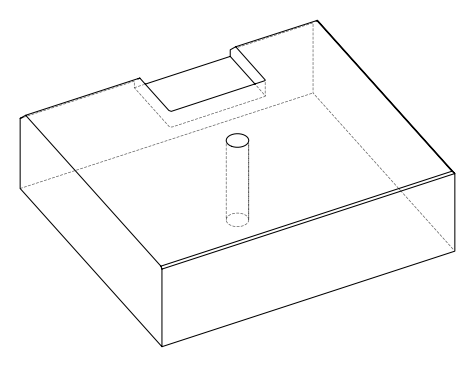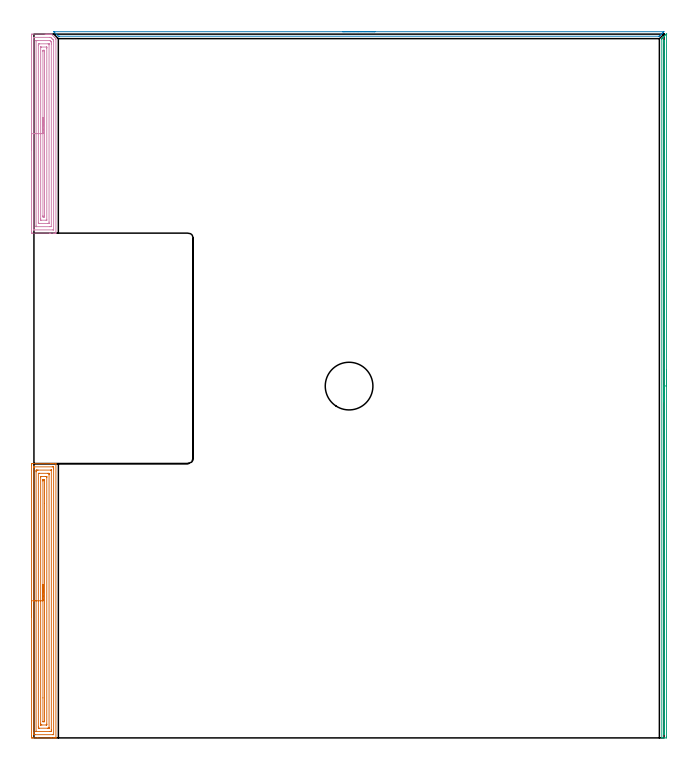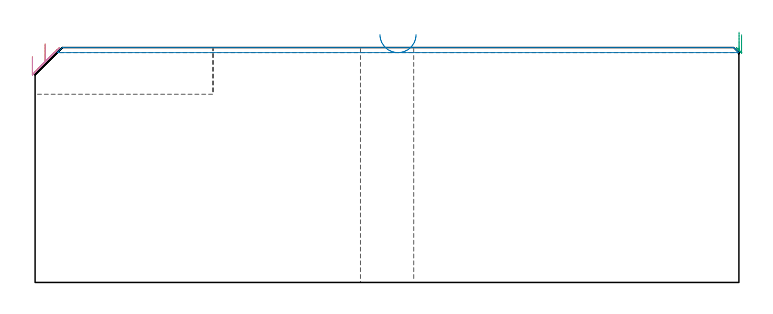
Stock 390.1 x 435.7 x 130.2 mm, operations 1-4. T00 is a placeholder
(PLAN: 10 operations, 6 tool changes, 220.4 min)
(1 AREA_MILL | FG_CHAMFER_SURFACE | UGT0205_001 | 8.38 min | 20182 mm3)
(2 AREA_MILL_1 | FG_CHAMFER_SURFACE_1 | UGT0205_001 | 3.16 min | 1489 mm3)
(3 AREA_MILL_2 | FG_CHAMFER_SURFACE_2 | UGT0205_001 | 7.08 min | 1825 mm3)
(4 AREA_MILL_3 | FG_CHAMFER_SURFACE_3 | UGT0205_001 | 6.13 min | 14854 mm3)
(5 MILL_SLOT | SLOT_PARTIAL_RECTANGULAR | NXT0201_008 | Follow Part, ap 1.5, ae 75% | 193.85 min | 362678 mm3)
(6 SPOT_DRILL | STEP1HOLE | NXT0321_9005460120000 | 0.05 min | 176 mm3)
(7 DRILL_BLIND_HOLE_INTO_CENTER | STEP1HOLE | UGT0301_196 | 0.06 min | 343 mm3)
(8 GUN_DRILL_THROUGH_HOLE | STEP1HOLE | UGT0307_003 | 0.6 min | 4552 mm3)
(9 SPADE_DRILL_TO_ENLARGE_THROUGH_HOLE | STEP1HOLE | UGT0306_009 | 0.55 min | 29837 mm3)
(10 DRILL_TO_ENLARGE_THROUGH_HOLE | STEP1HOLE | UGT0301_394 | 0.57 min | 53985 mm3)
(TOOL UGT0205_001 | Chamfer Mill 20 x 3 x 45 deg. | D20 FL50 Z2)
(TOOL NXT0201_008 | ENDMILL 6mm [2P460-0600-NA 1630] | D6 FL26 Z6)
(TOOL NXT0321_9005460120000 | NC Spot Drill, 142deg, 12mm, Carbide, Uncoated | D12 PA142 FL30 Z2)
(TOOL UGT0301_196 | Twist Drill 7.7 mm | D7.7 PA118 FL73 Z2)
(TOOL UGT0307_003 | Gun Drill 7 mm | D7 PA130 FL24 Z1)
(TOOL UGT0306_009 | Spade Drill 18.5mm | D18.5 PA132 FL10 Z2)
(TOOL UGT0301_394 | Twist Drill 29.5 mm | D29.5 PA118 FL165 Z2)
(OP 1 AREA_MILL)
G17 G21 G94 G90
T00 M6
G54
G17 G0 G90 X-1.5 Y74.9 S1061 M3
G43 Z140.2 H0
Z125.1
G94 G1 Y74.938 Z124.228 F250.
Y75.052 Z123.364
Y75.241 Z122.512
Y75.503 Z121.68
Y75.837 Z120.874
Y76.24 Z120.1
Y76.708 Z119.364
Y77.24 Z118.672
Y77.829 Z118.029
Y78.472 Z117.44
Y79.164 Z116.909
Y79.9 Z116.44
Y80.674 Z116.037
Y81.48 Z115.703
Y82.312 Z115.441
Y83.163 Z115.252
Y84.028 Z115.138
Y84.9 Z115.1
Y168.794
X-1.499 Y169.2 Z115.101
X-1.495 Y169.681 Z115.103
X-1.491 Y169.791 Z115.106
X-1.019 Y169.796 Z115.579
X-0.424 Y169.8 Z116.173
X10.468 Z127.062
X11.047 Z127.643
X11.352 Z127.948
X11.93 Z128.526
X12.235 Z128.83
X13.268 Z129.867
X13.587 Y169.793 Z130.178
X13.597 Y169.791 Z130.188
X13.6 Y169.646 Z130.2
Y0.154
X13.597 Y0.009 Z130.188
X13.587 Y0.007 Z130.178
X13.268 Y0. Z129.867
X12.845 Z129.444
X12.235 Z128.83
X11.047 Z127.643
X10.468 Z127.062
X2.363 Z118.96
X-0.729 Z115.868
X-1.019 Y0.001 Z115.578
X-1.238 Y0.003 Z115.359
X-1.492 Y0.009 Z115.106
X-1.495 Y0.119 Z115.103
X-1.499 Y0.6 Z115.101
X-1.5 Y1.086 Z115.1
Y84.9
X-0.086 Z116.514
X-0.085 Y167.626 Z116.515
X-0.084 Y167.732 Z116.516
X-0.081 Y167.783 Z116.519
X-0.08 Y167.788 Z116.52
X-0.063 Y167.792 Z116.537
X-0.012 Y167.796 Z116.588
X0.368 Y167.8 Z116.968
X11.352 Z127.952
X11.856 Y167.799 Z128.456
X12.073 Y167.794 Z128.673
X12.17 Y167.79 Z128.77
X12.184 Y167.468 Z128.784
X12.185 Y167.416 Z128.785
X12.186 Y166.574 Z128.786
X12.185 Y2.174 Z128.785
X12.184 Y2.068 Z128.784
X12.181 Y2.017 Z128.781
X12.18 Y2.012 Z128.78
X12.162 Y2.008 Z128.762
X12.112 Y2.004 Z128.712
X11.732 Y2. Z128.332
X0.749 Z117.349
X0.244 Y2.001 Z116.844
X0.027 Y2.006 Z116.627
X-0.07 Y2.01 Z116.53
X-0.084 Y2.332 Z116.516
X-0.085 Y2.384 Z116.515
X-0.086 Y3.226 Z116.514
Y84.9
X1.328 Z117.928
X1.329 Y164.74 Z117.929
X1.33 Y165.045 Z117.93
X1.334 Y165.632 Z117.934
X1.335 Y165.776 Z117.935
X1.474 Y165.792 Z118.074
X1.632 Y165.796 Z118.232
X2.349 Y165.8 Z118.949
X2.516 Z119.116
X10.468 Y165.799 Z127.068
X10.634 Y165.795 Z127.234
X10.745 Y165.79 Z127.345
X10.766 Y165.784 Z127.366
X10.767 Y165.77 Z127.367
X10.77 Y165.734 Z127.37
X10.771 Y165.632 Z127.371
Y5.06
Y4.755
X10.766 Y4.168 Z127.366
X10.765 Y4.024 Z127.365
X10.626 Y4.008 Z127.226
X10.468 Y4.004 Z127.068
X9.751 Y4. Z126.351
X9.584 Z126.184
X1.632 Y4.001 Z118.232
X1.466 Y4.005 Z118.066
X1.355 Y4.01 Z117.955
X1.334 Y4.016 Z117.934
X1.333 Y4.03 Z117.933
X1.33 Y4.066 Z117.93
X1.329 Y4.168 Z117.929
X1.328 Y84.9 Z117.928
X2.743 Z119.343
Y163.618
X2.745 Y163.713 Z119.345
X2.749 Y163.77 Z119.349
X2.752 Y163.79 Z119.352
X2.773 Y163.792 Z119.373
X2.981 Y163.797 Z119.581
X3.399 Y163.8 Z119.999
X3.446 Z120.046
X8.748 Z125.348
X9.13 Y163.795 Z125.73
X9.321 Y163.79 Z125.921
X9.351 Y163.78 Z125.951
X9.354 Y163.749 Z125.954
X9.355 Y163.696 Z125.955
X9.357 Y163.185 Z125.957
Y162.956
Y6.182
X9.355 Y6.087 Z125.955
X9.351 Y6.03 Z125.951
X9.348 Y6.01 Z125.948
X9.327 Y6.008 Z125.927
X9.119 Y6.003 Z125.719
X8.701 Y6. Z125.301
X8.654 Z125.254
X3.352 Z119.952
X2.97 Y6.005 Z119.57
X2.779 Y6.01 Z119.379
X2.749 Y6.02 Z119.349
X2.746 Y6.051 Z119.346
X2.745 Y6.104 Z119.345
X2.743 Y6.615 Z119.343
Y6.844
Y84.9
X4.157 Z120.757
Y161.298
X4.159 Y161.426 Z120.759
X4.164 Y161.679 Z120.764
X4.173 Y161.791 Z120.773
X4.205 Y161.794 Z120.805
X4.283 Y161.797 Z120.883
X4.544 Y161.8 Z121.144
X7.195 Z123.795
X7.817 Y161.796 Z124.417
X7.906 Y161.793 Z124.506
X7.929 Y161.79 Z124.529
X7.936 Y161.78 Z124.536
X7.938 Y161.722 Z124.538
X7.941 Y161.553 Z124.541
X7.943 Y161.299 Z124.543
Y161.171
Y8.502
X7.941 Y8.374 Z124.541
X7.936 Y8.121 Z124.536
X7.928 Y8.009 Z124.528
X7.895 Y8.006 Z124.495
X7.817 Y8.004 Z124.417
X7.556 Y8.001 Z124.156
X4.905 Y8. Z121.505
X4.283 Y8.004 Z120.883
X4.194 Y8.007 Z120.794
X4.171 Y8.009 Z120.771
X4.164 Y8.02 Z120.764
X4.162 Y8.078 Z120.762
X4.159 Y8.247 Z120.759
X4.157 Y8.756 Z120.757
Y84.9
X5.571 Z122.171
Y158.978
X5.573 Y159.387 Z122.173
X5.576 Y159.629 Z122.176
X5.578 Y159.748 Z122.178
X5.588 Y159.791 Z122.188
X5.646 Y159.795 Z122.246
X6.05 Y159.798 Z122.65
X6.526 Y159.799 Z123.126
X6.527 Y159.798 Z123.127
X6.528 Y159.797 Z123.128
X6.529 Y145.066 Z123.129
Y10.822
X6.527 Y10.413 Z123.127
X6.525 Y10.171 Z123.125
X6.522 Y10.052 Z123.122
X6.512 Y10.01 Z123.112
X6.454 Y10.005 Z123.054
X6.05 Y10.002 Z122.65
X5.575 Y10.001 Z122.175
X5.573 Y10.002 Z122.173
X5.572 Y10.003 Z122.172
X5.571 Y24.772 Z122.171
Y84.9
Y85.772 Z122.209
Y86.636 Z122.323
Y87.488 Z122.512
Y88.32 Z122.774
Y89.126 Z123.108
Y89.9 Z123.511
Y90.636 Z123.98
Y91.328 Z124.511
Y91.971 Z125.1
Y92.56 Z125.743
Y93.091 Z126.435
Y93.56 Z127.171
Y93.963 Z127.945
Y94.297 Z128.751
Y94.559 Z129.583
Y94.748 Z130.435
Y94.862 Z131.3
Y94.9 Z132.171
G0 Z140.2
M5
M2
(OP 2 AREA_MILL_1)
G17 G21 G94 G90
T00 M6
G54
G17 G0 G90 X191.15 Y437.2 S1061 M3
G43 Z140.2 H0
Z137.4
G94 G1 X191.188 Z136.528 F250.
X191.302 Z135.664
X191.491 Z134.812
X191.753 Z133.98
X192.087 Z133.174
X192.49 Z132.4
X192.958 Z131.664
X193.49 Z130.972
X194.079 Z130.329
X194.722 Z129.74
X195.414 Z129.208
X196.15 Z128.74
X196.924 Z128.337
X197.73 Z128.003
X198.562 Z127.741
X199.413 Z127.552
X200.278 Z127.438
X201.15 Z127.4
X389.716
X389.967 Y437.195 Z127.404
X389.981 Y437.193 Z127.406
X389.967 Y437.167 Z127.433
X389.82 Y437.02 Z127.58
X389.488 Y436.686 Z127.91
X388.958 Y436.158 Z128.442
X388.602 Y435.8 Z128.796
X388.095 Y435.295 Z129.305
X387.716 Y434.914 Z129.682
X387.582 Y434.782 Z129.817
X387.237 Y434.437 Z130.163
X387.21 Y434.412 Z130.188
X387.2 Y434.407 Z130.193
X386.688 Y434.4 Z130.2
X15.612
X15.1 Y434.407 Z130.193
X15.09 Y434.41 Z130.19
X12.482 Y437.017 Z127.581
X12.375 Y437.129 Z127.469
X12.318 Y437.192 Z127.406
X12.447 Y437.199 Z127.401
X12.482 Y437.2 Z127.4
X201.15
X202.022 Z127.438
X202.886 Z127.552
X203.738 Z127.741
X204.57 Z128.003
X205.376 Z128.337
X206.15 Z128.74
X206.886 Z129.208
X207.578 Z129.74
X208.221 Z130.329
X208.81 Z130.972
X209.341 Z131.664
X209.81 Z132.4
X210.213 Z133.174
X210.547 Z133.98
X210.809 Z134.812
X210.998 Z135.664
X211.112 Z136.528
X211.15 Z137.4
G0 Z140.2
M5
M2
(OP 3 AREA_MILL_2)
G17 G21 G94 G90
T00 M6
G54
G17 G0 G90 X391.6 Y227.897 S1061 M3
G43 Z140.2 H0
Z137.3
G94 G1 Y227.859 Z136.429 F250.
Y227.745 Z135.564
Y227.556 Z134.712
Y227.294 Z133.88
Y226.96 Z133.074
Y226.557 Z132.3
Y226.088 Z131.565
Y225.557 Z130.872
Y224.968 Z130.229
Y224.325 Z129.64
Y223.632 Z129.109
Y222.897 Z128.64
Y222.123 Z128.237
Y221.317 Z127.903
Y220.485 Z127.641
Y219.633 Z127.452
Y218.768 Z127.338
Y217.897 Z127.3
Y0.629
X391.599 Y0.463 Z127.301
X391.591 Y0.002 Z127.305
X391.4 Y0. Z127.497
X390.15 Z128.745
X389.155 Z129.744
X388.745 Y0.006 Z130.146
X388.703 Y0.01 Z130.188
X388.7 Y0.182 Z130.2
Y432.482
X388.706 Y432.901 Z130.192
X388.786 Y432.987 Z130.111
X389.261 Y433.462 Z129.635
X389.507 Y433.707 Z129.393
X390.15 Y434.351 Z128.746
X390.381 Y434.58 Z128.519
X391.039 Y435.24 Z127.857
X391.255 Y435.454 Z127.645
X391.298 Y435.497 Z127.602
X391.59 Y435.786 Z127.307
X391.595 Y435.787 Z127.302
X391.597 Y435.786 Z127.3
X391.599 Y435.502 Z127.301
X391.6 Y217.897 Z127.3
X390.185 Z128.715
X390.186 Y3.275 Z128.714
X390.183 Y2.417 Z128.717
X390.182 Y2.385 Z128.718
X390.15 Y2.076 Z128.75
X390.118 Y2.417 Z128.782
X390.116 Y2.451 Z128.784
X390.114 Y3.311 Z128.786
Y430.73
X390.117 Y431.588 Z128.783
X390.119 Y431.619 Z128.781
X390.15 Y431.845 Z128.75
X390.18 Y431.588 Z128.72
X390.183 Y431.556 Z128.717
X390.185 Y430.694 Z128.715
Y217.897
Y217.025 Z128.753
Y216.16 Z128.866
Y215.309 Z129.055
Y214.477 Z129.318
Y213.671 Z129.651
Y212.897 Z130.054
Y212.161 Z130.523
Y211.469 Z131.054
Y210.826 Z131.643
Y210.236 Z132.287
Y209.705 Z132.979
Y209.236 Z133.715
Y208.834 Z134.488
Y208.5 Z135.294
Y208.237 Z136.126
Y208.049 Z136.978
Y207.935 Z137.843
Y207.897 Z138.715
G0 Z140.2
M5
M2
(OP 4 AREA_MILL_3)
G17 G21 G94 G90
T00 M6
G54
G17 G0 G90 X-1.5 Y364.1 S1061 M3
G43 Z140.2 H0
Z125.1
G94 G1 Y364.138 Z124.228 F250.
Y364.252 Z123.364
Y364.441 Z122.512
Y364.703 Z121.68
Y365.037 Z120.874
Y365.44 Z120.1
Y365.908 Z119.364
Y366.44 Z118.672
Y367.029 Z118.029
Y367.672 Z117.44
Y368.364 Z116.909
Y369.1 Z116.44
Y369.874 Z116.037
Y370.68 Z115.703
Y371.512 Z115.441
Y372.364 Z115.252
Y373.228 Z115.138
Y374.1 Z115.1
Y434.712
X-1.499 Y435.118 Z115.101
X-1.494 Y435.598 Z115.103
X-1.491 Y435.691 Z115.106
X-1.019 Y435.7 Z115.578
X6.934 Z123.528
X7.546 Z124.144
X7.817 Z124.414
X8.43 Z125.027
X8.701 Z125.297
X9.243 Z125.842
X9.584 Z126.184
X10.468 Z127.068
X10.486 Z127.086
X10.805 Y435.69 Z127.402
X10.91 Y435.589 Z127.507
X11.085 Y435.415 Z127.685
X12.867 Y433.633 Z129.466
X13.57 Y432.929 Z130.167
X13.596 Y432.898 Z130.189
X13.6 Y432.446 Z130.2
Y312.637
X13.597 Y312.509 Z130.188
X13.588 Y312.507 Z130.18
X13.305 Y312.5 Z129.904
X12.777 Z129.376
X12.235 Z128.83
X10.197 Z126.794
X9.584 Z126.179
X-1.019 Y312.501 Z115.578
X-1.238 Y312.503 Z115.359
X-1.491 Y312.509 Z115.106
X-1.494 Y312.602 Z115.103
X-1.499 Y313.082 Z115.101
X-1.5 Y313.567 Z115.1
Y374.1
X-0.086 Z116.514
X-0.085 Y433.337 Z116.515
X-0.082 Y433.547 Z116.518
X-0.079 Y433.65 Z116.521
X-0.07 Y433.69 Z116.53
X0.028 Y433.693 Z116.628
X0.389 Y433.699 Z116.989
X9.584 Y433.7 Z126.184
X10.109 Y433.698 Z126.709
X10.287 Y433.693 Z126.887
X10.331 Y433.69 Z126.931
X10.383 Y433.655 Z126.983
X10.468 Y433.576 Z127.068
X10.713 Y433.337 Z127.313
X11.352 Y432.699 Z127.952
X11.605 Y432.446 Z128.205
X11.861 Y432.186 Z128.461
X12.034 Y432.01 Z128.634
X12.17 Y431.868 Z128.77
X12.179 Y431.814 Z128.779
X12.185 Y431.606 Z128.785
Y431.555
Y314.864
X12.182 Y314.653 Z128.782
X12.179 Y314.55 Z128.779
X12.17 Y314.51 Z128.77
X12.072 Y314.507 Z128.672
X11.711 Y314.501 Z128.311
X0.225 Y314.5 Z116.825
X0.023 Y314.503 Z116.623
X-0.064 Y314.507 Z116.536
X-0.077 Y314.51 Z116.523
X-0.08 Y314.52 Z116.52
X-0.083 Y314.56 Z116.517
X-0.085 Y314.645 Z116.515
X-0.086 Y374.1 Z116.514
X1.329 Z117.929
Y431.555
X1.33 Y431.631 Z117.93
X1.333 Y431.669 Z117.933
X1.335 Y431.682 Z117.935
X1.346 Y431.69 Z117.946
X1.491 Y431.698 Z118.091
X1.632 Y431.699 Z118.232
X2.372 Y431.7 Z118.972
X9.584 Z126.184
X9.728 Y431.698 Z126.328
X9.824 Y431.695 Z126.424
X9.899 Y431.69 Z126.499
X9.927 Y431.665 Z126.527
X10.044 Y431.555 Z126.644
X10.468 Y431.13 Z127.068
X10.698 Y430.894 Z127.298
X10.754 Y430.835 Z127.354
X10.765 Y430.765 Z127.365
X10.767 Y430.664 Z127.367
X10.77 Y430.36 Z127.37
X10.771 Y429.773 Z127.371
X10.772 Y429.467 Z127.372
X10.771 Y316.645 Z127.371
X10.77 Y316.569 Z127.37
X10.768 Y316.531 Z127.368
X10.765 Y316.518 Z127.365
X10.754 Y316.51 Z127.354
X10.609 Y316.502 Z127.209
X9.584 Y316.5 Z126.184
X1.632 Y316.501 Z118.232
X1.488 Y316.504 Z118.088
X1.393 Y316.51 Z117.993
X1.335 Y316.515 Z117.935
X1.333 Y316.544 Z117.933
X1.331 Y316.645 Z117.931
X1.329 Y316.951 Z117.929
Y374.1
X2.743 Z119.343
Y428.883
X2.744 Y429.543 Z119.344
X2.747 Y429.639 Z119.347
X2.749 Y429.688 Z119.349
X2.792 Y429.691 Z119.392
X2.994 Y429.696 Z119.594
X3.399 Y429.7 Z119.999
X3.472 Z120.072
X8.774 Z125.374
X9.127 Y429.697 Z125.727
X9.304 Y429.693 Z125.904
X9.343 Y429.69 Z125.943
X9.35 Y429.666 Z125.95
X9.353 Y429.612 Z125.953
X9.357 Y429.112 Z125.957
Y319.317
X9.356 Y318.657 Z125.956
X9.353 Y318.561 Z125.953
X9.351 Y318.512 Z125.951
X9.308 Y318.509 Z125.908
X9.106 Y318.504 Z125.706
X8.701 Y318.5 Z125.301
X8.628 Z125.228
X3.326 Z119.926
X2.973 Y318.503 Z119.573
X2.796 Y318.507 Z119.396
X2.757 Y318.51 Z119.357
X2.75 Y318.534 Z119.35
X2.747 Y318.588 Z119.347
X2.743 Y319.088 Z119.343
Y374.1
X4.157 Z120.757
X4.158 Y427.355 Z120.758
X4.162 Y427.609 Z120.762
X4.164 Y427.677 Z120.764
X4.175 Y427.69 Z120.775
X4.209 Y427.695 Z120.809
X4.283 Y427.698 Z120.883
X4.572 Y427.7 Z121.172
X7.817 Y427.699 Z124.417
X7.902 Y427.698 Z124.502
X7.926 Y427.695 Z124.526
X7.934 Y427.692 Z124.534
X7.937 Y427.65 Z124.537
X7.941 Y427.482 Z124.541
X7.943 Y427.228 Z124.543
Y427.101
X7.942 Y320.845 Z124.542
X7.938 Y320.591 Z124.538
X7.936 Y320.523 Z124.536
X7.926 Y320.51 Z124.526
X7.891 Y320.506 Z124.491
X7.817 Y320.502 Z124.417
X7.527 Y320.5 Z124.127
X4.283 Y320.501 Z120.883
X4.198 Y320.502 Z120.798
X4.174 Y320.505 Z120.774
X4.166 Y320.508 Z120.766
X4.163 Y320.549 Z120.763
X4.159 Y320.718 Z120.759
X4.157 Y321.226 Z120.757
Y374.1
X5.571 Z122.171
X5.572 Y424.911 Z122.172
X5.573 Y425.32 Z122.173
X5.576 Y425.561 Z122.176
X5.578 Y425.673 Z122.178
X5.681 Y425.691 Z122.281
X6.05 Y425.692 Z122.65
X6.427 Y425.69 Z123.027
X6.522 Y425.685 Z123.122
X6.525 Y425.609 Z123.125
X6.527 Y425.48 Z123.127
X6.528 Y425.32 Z123.128
X6.529 Y424.837 Z123.129
Y323.289
X6.527 Y322.881 Z123.127
X6.524 Y322.639 Z123.124
X6.522 Y322.527 Z123.122
X6.419 Y322.509 Z123.019
X6.05 Y322.508 Z122.65
X5.673 Y322.51 Z122.273
X5.578 Y322.515 Z122.178
X5.575 Y322.591 Z122.175
X5.573 Y322.72 Z122.173
X5.572 Y322.881 Z122.172
X5.571 Y323.363 Z122.171
Y374.1
Y374.972 Z122.209
Y375.836 Z122.323
Y376.688 Z122.512
Y377.52 Z122.774
Y378.326 Z123.108
Y379.1 Z123.511
Y379.836 Z123.98
Y380.528 Z124.511
Y381.171 Z125.1
Y381.76 Z125.743
Y382.292 Z126.435
Y382.76 Z127.171
Y383.163 Z127.945
Y383.497 Z128.751
Y383.759 Z129.583
Y383.948 Z130.435
Y384.062 Z131.3
Y384.1 Z132.171
G0 Z140.2
M5
M2
